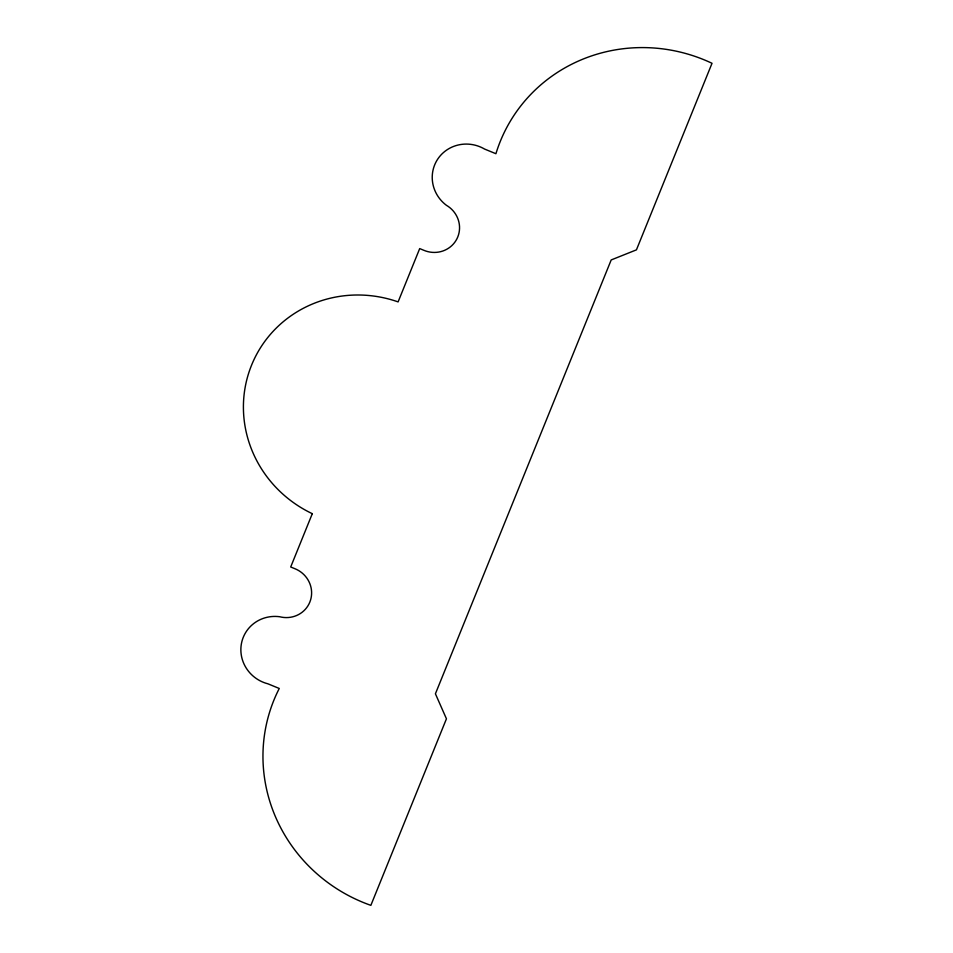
<?xml version="1.0" encoding="UTF-8"?>
<svg xmlns="http://www.w3.org/2000/svg" width="953" height="953" viewBox="0 0 953 953"><rect width="100%" height="100%" fill="white"/><g stroke="black" fill="none" stroke-linecap="round" stroke-linejoin="round"><path stroke-width="1.43" d="M312.298 513.679L290.701 566.987L294.775 568.655A26.148 25.231 26.2 0 1 310.487 600.283A26.148 25.231 26.2 0 1 279.658 616.734A35.249 34.022 26.2 0 0 241.359 643.978A35.249 34.022 26.2 0 0 267.924 683.813L279.265 688.471A158.412 152.873 26.2 0 0 370.86 905.35L446.445 718.8L435.414 693.796L611.195 259.943L636.437 249.853L712.022 63.291A158.412 152.873 26.2 0 0 495.917 153.719L484.577 149.061A35.249 34.022 26.2 0 0 437.927 158.806A35.249 34.022 26.2 0 0 446.361 205.264A26.148 25.231 26.2 0 1 456.964 238.738A26.148 25.231 26.2 0 1 423.775 250.27L419.701 248.59L398.104 301.898A118.434 114.289 26.2 0 0 251.556 365.202A118.434 114.289 26.2 0 0 312.298 513.679"/></g></svg>
